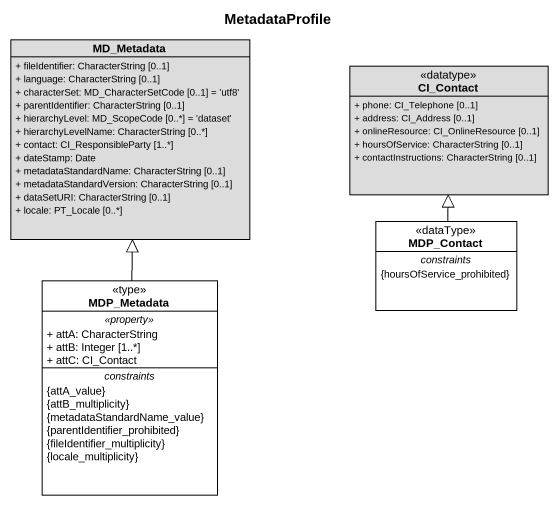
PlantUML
@startuml
title MetadataProfile
hide circle
hide empty members
skinparam classAttributeIconSize 0
class MD_Metadata #DCDCDC {
  + fileIdentifier: CharacterString [0..1]
  + language: CharacterString [0..1]
  + characterSet: MD_CharacterSetCode [0..1] = 'utf8'
  + parentIdentifier: CharacterString [0..1]
  + hierarchyLevel: MD_ScopeCode [0..*] = 'dataset'
  + hierarchyLevelName: CharacterString [0..*]
  + contact: CI_ResponsibleParty [1..*]
  + dateStamp: Date
  + metadataStandardName: CharacterString [0..1]
  + metadataStandardVersion: CharacterString [0..1]
  + dataSetURI: CharacterString [0..1]
  + locale: PT_Locale [0..*]
}
class CI_Contact <<datatype>> #DCDCDC {
  + phone: CI_Telephone [0..1]
  + address: CI_Address [0..1]
  + onlineResource: CI_OnlineResource [0..1]
  + hoursOfService: CharacterString [0..1]
  + contactInstructions: CharacterString [0..1]
}
class MDP_Contact <<dataType>> {
  -- constraints --
  {hoursOfService_prohibited}
}
class MDP_Metadata <<type>> {
  .. <<property>> ..
  + attA: CharacterString
  + attB: Integer [1..*]
  + attC: CI_Contact
  -- constraints --
  {attA_value}
  {attB_multiplicity}
  {metadataStandardName_value}
  {parentIdentifier_prohibited}
  {fileIdentifier_multiplicity}
  {locale_multiplicity}
}
MDP_Contact -up-|> CI_Contact
MDP_Metadata -up-|> MD_Metadata
@enduml
